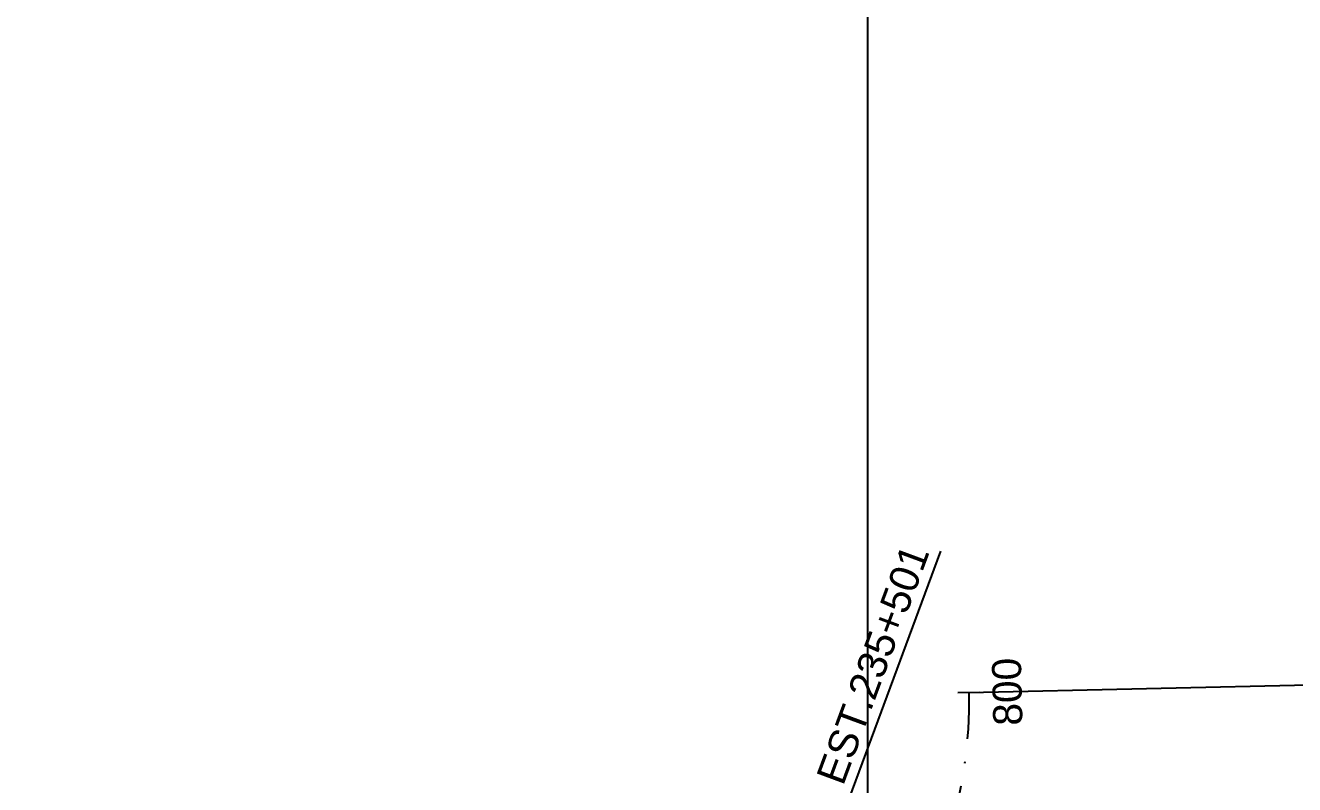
# Model space of a CAD drawing. Header units: metres. Extents: x 820373 to 834957, y 7564678 to 7566875.
# Drawn here: x 821342.2 to 821429.3, y 7565014.7 to 7565066.8 of the extents above; entities that cross this region are included whole.
import ezdxf

# ---------------------------------------------------------------- set-up
doc = ezdxf.new("R2010")
doc.units = ezdxf.units.M
doc.linetypes.add('XREF_GEO$0$DASHDOT', pattern=[25.4, 12.7, -6.35, 0, -6.35])
for name, color, linetype in [('P-MALHA-IMPAR', 1, 'Continuous'), ('XREF_GEO$0$F-HZ-EIXO', 42, 'XREF_GEO$0$DASHDOT'), ('XREF_GEO$0$F-HZ-ESTACA', 73, 'Continuous'), ('XREF_GEO$0$F-HZ-PTO-NOTAVEL', 42, 'Continuous'), ('XREF_PAV$0$P-CHAMADA', 1, 'Continuous')]:
    doc.layers.add(name, color=color, linetype=linetype)
doc.styles.add('XREF_GEO$0$ARIAL', font='arial.ttf')
doc.styles.add('XREF_PAV$0$ARIAL', font='arial.ttf')

# ---------------------------------------------------------------- blocks, each defined once
blk = doc.blocks.new('MALHA-IMPAR')
at = {"layer": 'P-MALHA-IMPAR'}
blk.add_line((821400, 7564842.492), (821400, 7565093.045), dxfattribs=at)
blk = doc.blocks.new('XREF_GEO$0$AeccTickLine')
at = {"layer": 'XREF_GEO$0$F-HZ-ESTACA', "lineweight": -2}
blk.add_line((0, 1), (0, -1), dxfattribs=at)
blk = doc.blocks.new('XREF_GEO')
at = {"layer": 'XREF_GEO$0$F-HZ-EIXO', "linetype": 'XREF_GEO$0$DASHDOT', "lineweight": -3, "ltscale": 0.25, "flags": 128}
blk.add_lwpolyline([(821406.921, 7565021.036, -0.332969), (821385.88, 7564991.548, -0.167457), (821359.825, 7564992.164, 0.002501), (821331.491, 7565002.521), (821275.036, 7565022.839, 0.001982), (821252.516, 7565030.843, -0.186122), (821230.605, 7565049.508, -0.242557), (821230.01, 7565077.511)], format="xyb", dxfattribs=at)
at = {"layer": 'XREF_GEO$0$F-HZ-PTO-NOTAVEL', "linetype": 'Continuous', "lineweight": -3}
blk.add_line((821406.921, 7565021.036), (821442.218, 7565021.851), dxfattribs=at)
at = {"layer": 'XREF_GEO$0$F-HZ-ESTACA', "linetype": 'Continuous', "lineweight": -3, "xscale": 0.75, "yscale": 0.75, "zscale": 0.75, "rotation": 271.3232441420916}
blk.add_blockref('XREF_GEO$0$AeccTickLine', (821406.921, 7565021.036), dxfattribs=at)
at = {"layer": 'XREF_GEO$0$F-HZ-ESTACA', "linetype": 'Continuous', "lineweight": -3, "insert": (821408.556, 7565021.074), "char_height": 2, "attachment_point": 2, "rotation": 91.32324, "style": 'XREF_GEO$0$ARIAL'}
blk.add_mtext('{\\fArial|b0|i0|c0|p34;800}', dxfattribs=at)
blk = doc.blocks.new('XREF_PAV')
at = {"layer": 'XREF_PAV$0$P-CHAMADA', "linetype": 'Continuous', "lineweight": -3}
blk.add_line((821385.39, 7564977.724), (821405.005, 7565030.748), dxfattribs=at)
at = {"layer": 'XREF_PAV$0$P-CHAMADA', "linetype": 'Continuous', "lineweight": -3, "insert": (821402.382, 7565031.376, 597.22), "char_height": 2, "attachment_point": 3, "rotation": 69.69889, "style": 'XREF_PAV$0$ARIAL'}
blk.add_mtext('EST.235+501', dxfattribs=at)

msp = doc.modelspace()

# ---------------------------------------------------------------- block references
at = {"ltscale": 100}
for name in ['XREF_PAV', 'XREF_GEO']:
    msp.add_blockref(name, (0, 0), dxfattribs=at)
at = {"layer": 'P-MALHA-IMPAR'}
msp.add_blockref('MALHA-IMPAR', (0, 0), dxfattribs=at)

doc.saveas('drawing.dxf')
